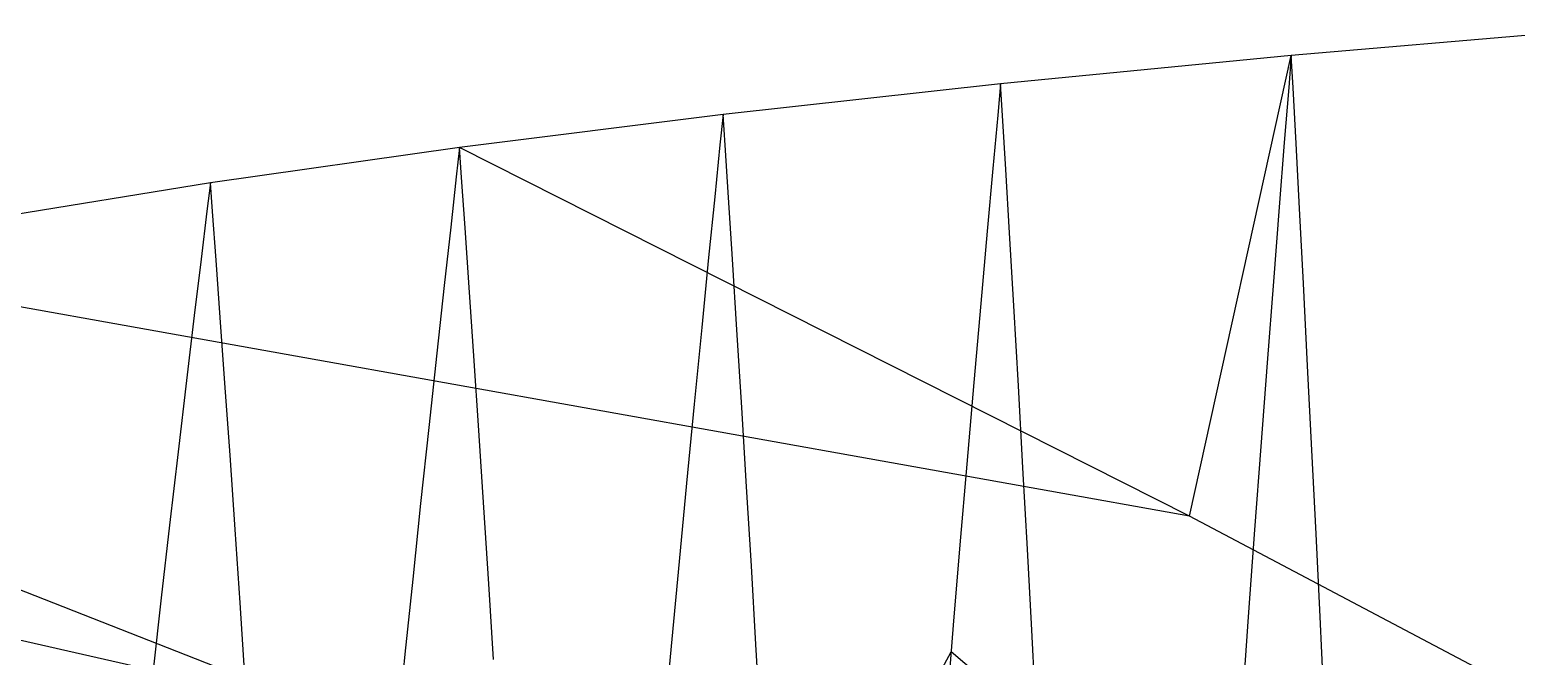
# Model space of a CAD drawing. Extents: x -483 to 483, y 0 to 271.
# Drawn here: x -370.7 to -241.5, y 207.9 to 262.3 of the extents above; entities that cross this region are included whole.
import ezdxf

# ---------------------------------------------------------------- set-up
doc = ezdxf.new("R2010")
doc.units = 0

msp = doc.modelspace()

# ---------------------------------------------------------------- linework, layer by layer
at = {"layer": 'default', "color": 5, "linetype": 'CONTINUOUS'}
for p, q in [((-234.746, 262.326, 39.116), (-261.075, 260.094, 49.447)), ((-261.075, 260.094, 49.447), (-286.325, 257.632, 60.954)), ((-261.075, 260.094, 49.447), (-261.299, 257.29, 48.904)), ((-286.325, 257.632, 60.954), (-310.435, 254.958, 73.493)), ((-286.325, 257.632, 60.954), (-286.574, 254.904, 60.434)), ((-261.299, 257.29, 48.904), (-261.678, 252.51, 47.987)), ((-310.435, 254.958, 73.493), (-333.324, 252.074, 86.924)), ((-310.435, 254.958, 73.493), (-310.704, 252.315, 72.996)), ((-286.574, 254.904, 60.434), (-286.994, 250.256, 59.555)), ((-333.324, 252.074, 86.924), (-354.973, 249.01, 101.106)), ((-333.324, 252.074, 86.924), (-333.61, 249.523, 86.453)), ((-310.704, 252.315, 72.996), (-311.158, 247.811, 72.158)), ((-261.678, 252.51, 47.987), (-262.119, 246.908, 46.919)), ((-333.61, 249.523, 86.453), (-334.094, 245.173, 85.658)), ((-286.994, 250.256, 59.555), (-287.483, 244.808, 58.531)), ((-354.973, 249.01, 101.106), (-375.232, 245.723, 115.883)), ((-354.973, 249.01, 101.106), (-355.273, 246.555, 100.661)), ((-311.158, 247.811, 72.158), (-311.687, 242.531, 71.18)), ((-262.119, 246.908, 46.919), (-262.622, 240.448, 45.703)), ((-355.273, 246.555, 100.661), (-355.78, 242.373, 99.911)), ((-334.094, 245.173, 85.658), (-334.658, 240.076, 84.731)), ((-287.483, 244.808, 58.531), (-288.04, 238.526, 57.365)), ((-355.78, 242.373, 99.911), (-356.37, 237.471, 99.035)), ((-311.687, 242.531, 71.18), (-312.29, 236.443, 70.068)), ((-262.622, 240.448, 45.703), (-263.166, 233.371, 44.386)), ((-334.658, 240.076, 84.731), (-335.301, 234.198, 83.676)), ((-288.04, 238.526, 57.365), (-288.644, 231.644, 56.103)), ((-356.37, 237.471, 99.035), (-357.043, 231.818, 98.039)), ((-312.29, 236.443, 70.068), (-312.943, 229.773, 68.862)), ((-335.301, 234.198, 83.676), (-335.997, 227.758, 82.532)), ((-263.166, 233.371, 44.386), (-263.718, 226.091, 43.049)), ((-357.043, 231.818, 98.039), (-357.772, 225.625, 96.959)), ((-288.644, 231.644, 56.103), (-289.257, 224.564, 54.821)), ((-312.943, 229.773, 68.862), (-313.605, 222.912, 67.639)), ((-335.997, 227.758, 82.532), (-336.703, 221.134, 81.372)), ((-263.718, 226.091, 43.049), (-264.257, 218.864, 41.744)), ((-357.772, 225.625, 96.959), (-358.512, 219.254, 95.862)), ((-289.257, 224.564, 54.821), (-289.855, 217.535, 53.57)), ((-313.605, 222.912, 67.639), (-314.252, 216.1, 66.444)), ((-336.703, 221.134, 81.372), (-337.394, 214.557, 80.238)), ((-358.512, 219.254, 95.862), (-359.235, 212.929, 94.791)), ((-264.257, 218.864, 41.744), (-264.783, 211.689, 40.471)), ((-289.855, 217.535, 53.57), (-290.439, 210.558, 52.349)), ((-314.252, 216.1, 66.444), (-314.884, 209.339, 65.278)), ((-337.394, 214.557, 80.238), (-338.067, 208.029, 79.131)), ((-359.235, 212.929, 94.791), (-359.941, 206.65, 93.745)), ((-290.439, 210.558, 52.349), (-291.013, 203.564, 51.147)), ((-264.783, 211.689, 40.471), (-265.301, 204.498, 39.218)), ((-314.884, 209.339, 65.278), (-315.506, 202.561, 64.13)), ((-338.067, 208.029, 79.131), (-338.731, 201.484, 78.041)), ((-306.049, 179.388, 81.59), (-290.628, 208.252, 51.953))]:
    msp.add_line(p, q, dxfattribs=at)
at = {"layer": 'default', "color": 30, "linetype": 'CONTINUOUS'}
for p, q in [((-269.915, 220.042, 206.262), (-261.075, 260.094, 49.447)), ((-269.915, 220.042, 206.262), (-333.324, 252.074, 86.924)), ((-269.915, 220.042, 206.262), (-393.785, 242.236, 131.281)), ((-345.113, 203.265, 278.113), (-425.625, 234.847, 163.008)), ((-345.113, 203.265, 278.113), (-450.767, 227.218, 194.137)), ((-153.186, 158.367, 435.962), (-269.915, 220.042, 206.262))]:
    msp.add_line(p, q, dxfattribs=at)
at = {"layer": 'default', "color": 3, "linetype": 'CONTINUOUS'}
for p, q in [((-260.921, 257.262, 49.819), (-261.075, 260.094, 49.447)), ((-286.158, 254.876, 61.303), (-286.325, 257.632, 60.954)), ((-260.662, 252.435, 50.447), (-260.921, 257.262, 49.819)), ((-310.259, 252.286, 73.817), (-310.435, 254.958, 73.493)), ((-285.877, 250.178, 61.891), (-286.158, 254.876, 61.303)), ((-333.141, 249.492, 87.224), (-333.324, 252.074, 86.924)), ((-309.963, 247.73, 74.364), (-310.259, 252.286, 73.817)), ((-260.361, 246.773, 51.175), (-260.662, 252.435, 50.447)), ((-332.834, 245.09, 87.729), (-333.141, 249.492, 87.224)), ((-285.551, 244.668, 62.573), (-285.877, 250.178, 61.891)), ((-354.787, 246.524, 101.381), (-354.973, 249.01, 101.106)), ((-309.619, 242.386, 75), (-309.963, 247.73, 74.364)), ((-260.02, 240.251, 52), (-260.361, 246.773, 51.175)), ((-354.475, 242.287, 101.844), (-354.787, 246.524, 101.381)), ((-332.477, 239.927, 88.315), (-332.834, 245.09, 87.729)), ((-285.182, 238.321, 63.346), (-285.551, 244.668, 62.573)), ((-354.112, 237.317, 102.381), (-354.475, 242.287, 101.844)), ((-309.23, 236.231, 75.718), (-309.619, 242.386, 75)), ((-259.652, 233.117, 52.889), (-260.02, 240.251, 52)), ((-332.074, 233.979, 88.977), (-332.477, 239.927, 88.315)), ((-284.784, 231.38, 64.178), (-285.182, 238.321, 63.346)), ((-353.702, 231.593, 102.988), (-354.112, 237.317, 102.381)), ((-308.81, 229.499, 76.493), (-309.23, 236.231, 75.718)), ((-331.639, 227.475, 89.692), (-332.074, 233.979, 88.977)), ((-259.282, 225.781, 53.786), (-259.652, 233.117, 52.889)), ((-353.26, 225.332, 103.643), (-353.702, 231.593, 102.988)), ((-284.382, 224.24, 65.018), (-284.784, 231.38, 64.178)), ((-308.387, 222.575, 77.273), (-308.81, 229.499, 76.493)), ((-331.201, 220.785, 90.411), (-331.639, 227.475, 89.692)), ((-352.816, 218.893, 104.301), (-353.26, 225.332, 103.643)), ((-258.923, 218.505, 54.655), (-259.282, 225.781, 53.786)), ((-283.994, 217.16, 65.83), (-284.382, 224.24, 65.018)), ((-307.978, 215.709, 78.028), (-308.387, 222.575, 77.273)), ((-330.777, 214.151, 91.107), (-331.201, 220.785, 90.411)), ((-352.386, 212.508, 104.938), (-352.816, 218.893, 104.301)), ((-258.575, 211.285, 55.496), (-258.923, 218.505, 54.655)), ((-283.617, 210.134, 66.618), (-283.994, 217.16, 65.83)), ((-307.582, 208.896, 78.76), (-307.978, 215.709, 78.028)), ((-330.367, 207.568, 91.781), (-330.777, 214.151, 91.107)), ((-351.97, 206.172, 105.555), (-352.386, 212.508, 104.938)), ((-258.238, 204.067, 56.311), (-258.575, 211.285, 55.496)), ((-283.253, 203.111, 67.38), (-283.617, 210.134, 66.618)), ((-307.199, 202.085, 79.468), (-307.582, 208.896, 78.76))]:
    msp.add_line(p, q, dxfattribs=at)
at = {"layer": 'default', "color": 1, "linetype": 'CONTINUOUS'}
msp.add_line((-257.214, 179.744, 58.79), (-290.628, 208.252, 51.953), dxfattribs=at)

doc.saveas('drawing.dxf')
